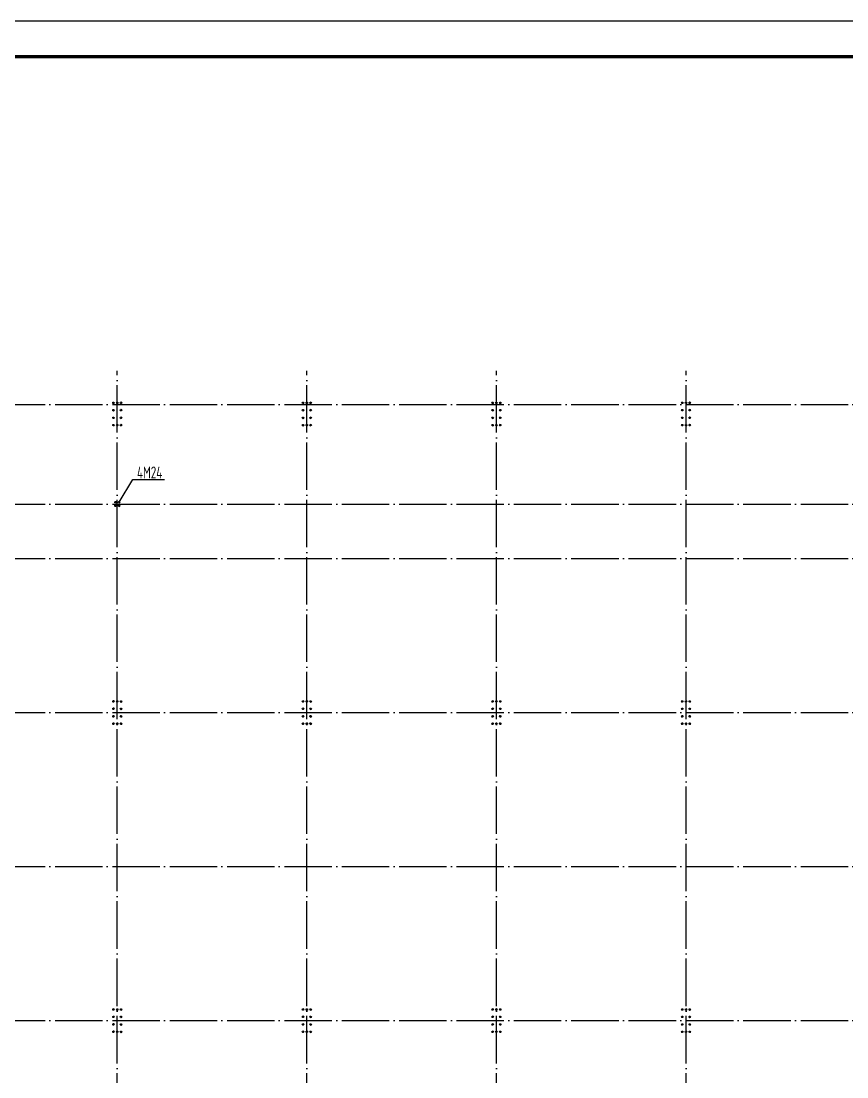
# Model space of a CAD drawing. Extents: x 19118 to 566552, y -1188739 to 92943.
# Drawn here: x 96081 to 130926, y -247860 to -203310 of the extents above; entities that cross this region are included whole.
import ezdxf

# ---------------------------------------------------------------- set-up
doc = ezdxf.new("R2010")
doc.units = 0
doc.header["$LTSCALE"] = 1000
doc.header["$MEASUREMENT"] = 0
doc.linetypes.add('DASH', pattern=[0.35, 0.25, -0.1])
doc.linetypes.add('DOTE', pattern=[2.42, 2, -0.2, 0.02, -0.2])
for name, color, linetype in [('DOTE', 9, 'DOTE'), ('PUB_HATCH', 8, 'CONTINUOUS'), ('PUB_TITLE', 4, 'CONTINUOUS'), ('REIN', 1, 'CONTINUOUS'), ('WALL', 6, 'CONTINUOUS'), ('锚栓', 60, 'CONTINUOUS')]:
    doc.layers.add(name, color=color, linetype=linetype)
doc.styles.add('TSSD_Rein', font='atssdeng.shx', dxfattribs={"width": 0.7, "bigfont": 'atssdchn.shx'})

msp = doc.modelspace()

# ---------------------------------------------------------------- hatches: boundary and pattern name
at = {"layer": 'PUB_HATCH'}
h = msp.add_hatch(dxfattribs=at)
h.set_pattern_fill('ANSI31', color=256, angle=-90, style=0)
h.set_pattern_definition([(45, (-308.6808, -319798.7784), (1.122532015, -1.122532015), [])])
h.paths.add_polyline_path([(99946.86, -219416.94, -1), (100008.86, -219416.94, -1)])
h = msp.add_hatch(dxfattribs=at)
h.set_pattern_fill('ANSI31', color=256, angle=-90, style=0)
h.set_pattern_definition([(45, (-148.6808, -319798.7784), (1.122532015, -1.122532015), [])])
h.paths.add_polyline_path([(100106.86, -219416.94, -1), (100168.86, -219416.94, -1)])
h = msp.add_hatch(dxfattribs=at)
h.set_pattern_fill('ANSI31', color=256, angle=-90, style=0)
h.set_pattern_definition([(135, (200584.405, -319798.7784), (-1.122532015, -1.122532015), [])])
h.paths.add_polyline_path([(100328.86, -219416.94, 1), (100266.86, -219416.94, 1)])
h = msp.add_hatch(dxfattribs=at)
h.set_pattern_fill('ANSI31', color=256, angle=-90, style=0)
h.set_pattern_definition([(45, (7691.3192, -319798.7784), (1.122532015, -1.122532015), [])])
h.paths.add_polyline_path([(107946.86, -219416.94, -1), (108008.86, -219416.94, -1)])
h = msp.add_hatch(dxfattribs=at)
h.set_pattern_fill('ANSI31', color=256, angle=-90, style=0)
h.set_pattern_definition([(45, (7851.3192, -319798.7784), (1.122532015, -1.122532015), [])])
h.paths.add_polyline_path([(108106.86, -219416.94, -1), (108168.86, -219416.94, -1)])
h = msp.add_hatch(dxfattribs=at)
h.set_pattern_fill('ANSI31', color=256, angle=-90, style=0)
h.set_pattern_definition([(135, (208584.405, -319798.7784), (-1.122532015, -1.122532015), [])])
h.paths.add_polyline_path([(108328.86, -219416.94, 1), (108266.86, -219416.94, 1)])
h = msp.add_hatch(dxfattribs=at)
h.set_pattern_fill('ANSI31', color=256, angle=-90, style=0)
h.set_pattern_definition([(45, (15691.3192, -319798.7784), (1.122532015, -1.122532015), [])])
h.paths.add_polyline_path([(115946.86, -219416.94, -1), (116008.86, -219416.94, -1)])
h = msp.add_hatch(dxfattribs=at)
h.set_pattern_fill('ANSI31', color=256, angle=-90, style=0)
h.set_pattern_definition([(45, (15851.3192, -319798.7784), (1.122532015, -1.122532015), [])])
h.paths.add_polyline_path([(116106.86, -219416.94, -1), (116168.86, -219416.94, -1)])
h = msp.add_hatch(dxfattribs=at)
h.set_pattern_fill('ANSI31', color=256, angle=-90, style=0)
h.set_pattern_definition([(135, (216584.405, -319798.7784), (-1.122532015, -1.122532015), [])])
h.paths.add_polyline_path([(116328.86, -219416.94, 1), (116266.86, -219416.94, 1)])
h = msp.add_hatch(dxfattribs=at)
h.set_pattern_fill('ANSI31', color=256, angle=-90, style=0)
h.set_pattern_definition([(45, (23691.3192, -319798.7784), (1.122532015, -1.122532015), [])])
h.paths.add_polyline_path([(123946.86, -219416.94, -1), (124008.86, -219416.94, -1)])
h = msp.add_hatch(dxfattribs=at)
h.set_pattern_fill('ANSI31', color=256, angle=-90, style=0)
h.set_pattern_definition([(45, (23851.3192, -319798.7784), (1.122532015, -1.122532015), [])])
h.paths.add_polyline_path([(124106.86, -219416.94, -1), (124168.86, -219416.94, -1)])
h = msp.add_hatch(dxfattribs=at)
h.set_pattern_fill('ANSI31', color=256, angle=-90, style=0)
h.set_pattern_definition([(135, (224584.405, -319798.7784), (-1.122532015, -1.122532015), [])])
h.paths.add_polyline_path([(124328.86, -219416.94, 1), (124266.86, -219416.94, 1)])
h = msp.add_hatch(dxfattribs=at)
h.set_pattern_fill('ANSI31', color=256, angle=-90, style=0)
h.set_pattern_definition([(45, (-308.6808, -320108.7784), (1.122532015, -1.122532015), [])])
h.paths.add_polyline_path([(99946.86, -219726.94, -1), (100008.86, -219726.94, -1)])
h = msp.add_hatch(dxfattribs=at)
h.set_pattern_fill('ANSI31', color=256, angle=-90, style=0)
h.set_pattern_definition([(45, (-308.6808, -320428.7784), (1.122532015, -1.122532015), [])])
h.paths.add_polyline_path([(99946.86, -220046.94, -1), (100008.86, -220046.94, -1)])
h = msp.add_hatch(dxfattribs=at)
h.set_pattern_fill('ANSI31', color=256, angle=-90, style=0)
h.set_pattern_definition([(135, (200584.405, -320108.7784), (-1.122532015, -1.122532015), [])])
h.paths.add_polyline_path([(100328.86, -219726.94, 1), (100266.86, -219726.94, 1)])
h = msp.add_hatch(dxfattribs=at)
h.set_pattern_fill('ANSI31', color=256, angle=-90, style=0)
h.set_pattern_definition([(135, (200584.405, -320428.7784), (-1.122532015, -1.122532015), [])])
h.paths.add_polyline_path([(100328.86, -220046.94, 1), (100266.86, -220046.94, 1)])
h = msp.add_hatch(dxfattribs=at)
h.set_pattern_fill('ANSI31', color=256, angle=-90, style=0)
h.set_pattern_definition([(45, (7691.3192, -320108.7784), (1.122532015, -1.122532015), [])])
h.paths.add_polyline_path([(107946.86, -219726.94, -1), (108008.86, -219726.94, -1)])
h = msp.add_hatch(dxfattribs=at)
h.set_pattern_fill('ANSI31', color=256, angle=-90, style=0)
h.set_pattern_definition([(45, (7691.3192, -320428.7784), (1.122532015, -1.122532015), [])])
h.paths.add_polyline_path([(107946.86, -220046.94, -1), (108008.86, -220046.94, -1)])
h = msp.add_hatch(dxfattribs=at)
h.set_pattern_fill('ANSI31', color=256, angle=-90, style=0)
h.set_pattern_definition([(135, (208584.405, -320108.7784), (-1.122532015, -1.122532015), [])])
h.paths.add_polyline_path([(108328.86, -219726.94, 1), (108266.86, -219726.94, 1)])
h = msp.add_hatch(dxfattribs=at)
h.set_pattern_fill('ANSI31', color=256, angle=-90, style=0)
h.set_pattern_definition([(135, (208584.405, -320428.7784), (-1.122532015, -1.122532015), [])])
h.paths.add_polyline_path([(108328.86, -220046.94, 1), (108266.86, -220046.94, 1)])
h = msp.add_hatch(dxfattribs=at)
h.set_pattern_fill('ANSI31', color=256, angle=-90, style=0)
h.set_pattern_definition([(45, (15691.3192, -320108.7784), (1.122532015, -1.122532015), [])])
h.paths.add_polyline_path([(115946.86, -219726.94, -1), (116008.86, -219726.94, -1)])
h = msp.add_hatch(dxfattribs=at)
h.set_pattern_fill('ANSI31', color=256, angle=-90, style=0)
h.set_pattern_definition([(45, (15691.3192, -320428.7784), (1.122532015, -1.122532015), [])])
h.paths.add_polyline_path([(115946.86, -220046.94, -1), (116008.86, -220046.94, -1)])
h = msp.add_hatch(dxfattribs=at)
h.set_pattern_fill('ANSI31', color=256, angle=-90, style=0)
h.set_pattern_definition([(135, (216584.405, -320108.7784), (-1.122532015, -1.122532015), [])])
h.paths.add_polyline_path([(116328.86, -219726.94, 1), (116266.86, -219726.94, 1)])
h = msp.add_hatch(dxfattribs=at)
h.set_pattern_fill('ANSI31', color=256, angle=-90, style=0)
h.set_pattern_definition([(135, (216584.405, -320428.7784), (-1.122532015, -1.122532015), [])])
h.paths.add_polyline_path([(116328.86, -220046.94, 1), (116266.86, -220046.94, 1)])
h = msp.add_hatch(dxfattribs=at)
h.set_pattern_fill('ANSI31', color=256, angle=-90, style=0)
h.set_pattern_definition([(45, (23691.3192, -320108.7784), (1.122532015, -1.122532015), [])])
h.paths.add_polyline_path([(123946.86, -219726.94, -1), (124008.86, -219726.94, -1)])
h = msp.add_hatch(dxfattribs=at)
h.set_pattern_fill('ANSI31', color=256, angle=-90, style=0)
h.set_pattern_definition([(45, (23691.3192, -320428.7784), (1.122532015, -1.122532015), [])])
h.paths.add_polyline_path([(123946.86, -220046.94, -1), (124008.86, -220046.94, -1)])
h = msp.add_hatch(dxfattribs=at)
h.set_pattern_fill('ANSI31', color=256, angle=-90, style=0)
h.set_pattern_definition([(135, (224584.405, -320108.7784), (-1.122532015, -1.122532015), [])])
h.paths.add_polyline_path([(124328.86, -219726.94, 1), (124266.86, -219726.94, 1)])
h = msp.add_hatch(dxfattribs=at)
h.set_pattern_fill('ANSI31', color=256, angle=-90, style=0)
h.set_pattern_definition([(135, (224584.405, -320428.7784), (-1.122532015, -1.122532015), [])])
h.paths.add_polyline_path([(124328.86, -220046.94, 1), (124266.86, -220046.94, 1)])
h = msp.add_hatch(dxfattribs=at)
h.set_pattern_fill('ANSI31', color=256, angle=-90, style=0)
h.set_pattern_definition([(45, (-308.6808, -320738.7784), (1.122532015, -1.122532015), [])])
h.paths.add_polyline_path([(99946.86, -220356.94, -1), (100008.86, -220356.94, -1)])
h = msp.add_hatch(dxfattribs=at)
h.set_pattern_fill('ANSI31', color=256, angle=-90, style=0)
h.set_pattern_definition([(45, (-148.6808, -320738.7784), (1.122532015, -1.122532015), [])])
h.paths.add_polyline_path([(100106.86, -220356.94, -1), (100168.86, -220356.94, -1)])
h = msp.add_hatch(dxfattribs=at)
h.set_pattern_fill('ANSI31', color=256, angle=-90, style=0)
h.set_pattern_definition([(135, (200584.405, -320738.7784), (-1.122532015, -1.122532015), [])])
h.paths.add_polyline_path([(100328.86, -220356.94, 1), (100266.86, -220356.94, 1)])
h = msp.add_hatch(dxfattribs=at)
h.set_pattern_fill('ANSI31', color=256, angle=-90, style=0)
h.set_pattern_definition([(45, (7691.3192, -320738.7784), (1.122532015, -1.122532015), [])])
h.paths.add_polyline_path([(107946.86, -220356.94, -1), (108008.86, -220356.94, -1)])
h = msp.add_hatch(dxfattribs=at)
h.set_pattern_fill('ANSI31', color=256, angle=-90, style=0)
h.set_pattern_definition([(45, (7851.3192, -320738.7784), (1.122532015, -1.122532015), [])])
h.paths.add_polyline_path([(108106.86, -220356.94, -1), (108168.86, -220356.94, -1)])
h = msp.add_hatch(dxfattribs=at)
h.set_pattern_fill('ANSI31', color=256, angle=-90, style=0)
h.set_pattern_definition([(135, (208584.405, -320738.7784), (-1.122532015, -1.122532015), [])])
h.paths.add_polyline_path([(108328.86, -220356.94, 1), (108266.86, -220356.94, 1)])
h = msp.add_hatch(dxfattribs=at)
h.set_pattern_fill('ANSI31', color=256, angle=-90, style=0)
h.set_pattern_definition([(45, (15691.3192, -320738.7784), (1.122532015, -1.122532015), [])])
h.paths.add_polyline_path([(115946.86, -220356.94, -1), (116008.86, -220356.94, -1)])
h = msp.add_hatch(dxfattribs=at)
h.set_pattern_fill('ANSI31', color=256, angle=-90, style=0)
h.set_pattern_definition([(45, (15851.3192, -320738.7784), (1.122532015, -1.122532015), [])])
h.paths.add_polyline_path([(116106.86, -220356.94, -1), (116168.86, -220356.94, -1)])
h = msp.add_hatch(dxfattribs=at)
h.set_pattern_fill('ANSI31', color=256, angle=-90, style=0)
h.set_pattern_definition([(135, (216584.405, -320738.7784), (-1.122532015, -1.122532015), [])])
h.paths.add_polyline_path([(116328.86, -220356.94, 1), (116266.86, -220356.94, 1)])
h = msp.add_hatch(dxfattribs=at)
h.set_pattern_fill('ANSI31', color=256, angle=-90, style=0)
h.set_pattern_definition([(45, (23691.3192, -320738.7784), (1.122532015, -1.122532015), [])])
h.paths.add_polyline_path([(123946.86, -220356.94, -1), (124008.86, -220356.94, -1)])
h = msp.add_hatch(dxfattribs=at)
h.set_pattern_fill('ANSI31', color=256, angle=-90, style=0)
h.set_pattern_definition([(45, (23851.3192, -320738.7784), (1.122532015, -1.122532015), [])])
h.paths.add_polyline_path([(124106.86, -220356.94, -1), (124168.86, -220356.94, -1)])
h = msp.add_hatch(dxfattribs=at)
h.set_pattern_fill('ANSI31', color=256, angle=-90, style=0)
h.set_pattern_definition([(135, (224584.405, -320738.7784), (-1.122532015, -1.122532015), [])])
h.paths.add_polyline_path([(124328.86, -220356.94, 1), (124266.86, -220356.94, 1)])
h = msp.add_hatch(dxfattribs=at)
h.set_pattern_fill('ANSI31', color=256, angle=-90, style=0)
h.set_pattern_definition([(315, (-223.6808, -123230.0968), (1.122532015, 1.122532015), [])])
h.paths.add_polyline_path([(100031.86, -223611.94, 1), (100093.86, -223611.94, 1)])
h = msp.add_hatch(dxfattribs=at)
h.set_pattern_fill('ANSI31', color=256, angle=-90, style=0)
h.set_pattern_definition([(225, (200499.405, -123230.0968), (-1.122532015, 1.122532015), [])])
h.paths.add_polyline_path([(100243.86, -223611.94, -1), (100181.86, -223611.94, -1)])
h = msp.add_hatch(dxfattribs=at)
h.set_pattern_fill('ANSI31', color=256, angle=-90, style=0)
h.set_pattern_definition([(315, (-223.6808, -123380.0968), (1.122532015, 1.122532015), [])])
h.paths.add_polyline_path([(100031.86, -223761.94, 1), (100093.86, -223761.94, 1)])
h = msp.add_hatch(dxfattribs=at)
h.set_pattern_fill('ANSI31', color=256, angle=-90, style=0)
h.set_pattern_definition([(225, (200499.405, -123380.0968), (-1.122532015, 1.122532015), [])])
h.paths.add_polyline_path([(100243.86, -223761.94, -1), (100181.86, -223761.94, -1)])
h = msp.add_hatch(dxfattribs=at)
h.set_pattern_fill('ANSI31', color=256, angle=-90, style=0)
h.set_pattern_definition([(315, (-308.6808, -131635.0968), (1.122532015, 1.122532015), [])])
h.paths.add_polyline_path([(99946.86, -232016.94, 1), (100008.86, -232016.94, 1)])
h = msp.add_hatch(dxfattribs=at)
h.set_pattern_fill('ANSI31', color=256, angle=-90, style=0)
h.set_pattern_definition([(315, (-148.6808, -131635.0968), (1.122532015, 1.122532015), [])])
h.paths.add_polyline_path([(100106.86, -232016.94, 1), (100168.86, -232016.94, 1)])
h = msp.add_hatch(dxfattribs=at)
h.set_pattern_fill('ANSI31', color=256, angle=-90, style=0)
h.set_pattern_definition([(225, (200584.405, -131635.0968), (-1.122532015, 1.122532015), [])])
h.paths.add_polyline_path([(100328.86, -232016.94, -1), (100266.86, -232016.94, -1)])
h = msp.add_hatch(dxfattribs=at)
h.set_pattern_fill('ANSI31', color=256, angle=-90, style=0)
h.set_pattern_definition([(315, (7691.3192, -131635.0968), (1.122532015, 1.122532015), [])])
h.paths.add_polyline_path([(107946.86, -232016.94, 1), (108008.86, -232016.94, 1)])
h = msp.add_hatch(dxfattribs=at)
h.set_pattern_fill('ANSI31', color=256, angle=-90, style=0)
h.set_pattern_definition([(315, (7851.3192, -131635.0968), (1.122532015, 1.122532015), [])])
h.paths.add_polyline_path([(108106.86, -232016.94, 1), (108168.86, -232016.94, 1)])
h = msp.add_hatch(dxfattribs=at)
h.set_pattern_fill('ANSI31', color=256, angle=-90, style=0)
h.set_pattern_definition([(225, (208584.405, -131635.0968), (-1.122532015, 1.122532015), [])])
h.paths.add_polyline_path([(108328.86, -232016.94, -1), (108266.86, -232016.94, -1)])
h = msp.add_hatch(dxfattribs=at)
h.set_pattern_fill('ANSI31', color=256, angle=-90, style=0)
h.set_pattern_definition([(315, (15691.3192, -131635.0968), (1.122532015, 1.122532015), [])])
h.paths.add_polyline_path([(115946.86, -232016.94, 1), (116008.86, -232016.94, 1)])
h = msp.add_hatch(dxfattribs=at)
h.set_pattern_fill('ANSI31', color=256, angle=-90, style=0)
h.set_pattern_definition([(315, (15851.3192, -131635.0968), (1.122532015, 1.122532015), [])])
h.paths.add_polyline_path([(116106.86, -232016.94, 1), (116168.86, -232016.94, 1)])
h = msp.add_hatch(dxfattribs=at)
h.set_pattern_fill('ANSI31', color=256, angle=-90, style=0)
h.set_pattern_definition([(225, (216584.405, -131635.0968), (-1.122532015, 1.122532015), [])])
h.paths.add_polyline_path([(116328.86, -232016.94, -1), (116266.86, -232016.94, -1)])
h = msp.add_hatch(dxfattribs=at)
h.set_pattern_fill('ANSI31', color=256, angle=-90, style=0)
h.set_pattern_definition([(315, (23691.3192, -131635.0968), (1.122532015, 1.122532015), [])])
h.paths.add_polyline_path([(123946.86, -232016.94, 1), (124008.86, -232016.94, 1)])
h = msp.add_hatch(dxfattribs=at)
h.set_pattern_fill('ANSI31', color=256, angle=-90, style=0)
h.set_pattern_definition([(315, (23851.3192, -131635.0968), (1.122532015, 1.122532015), [])])
h.paths.add_polyline_path([(124106.86, -232016.94, 1), (124168.86, -232016.94, 1)])
h = msp.add_hatch(dxfattribs=at)
h.set_pattern_fill('ANSI31', color=256, angle=-90, style=0)
h.set_pattern_definition([(225, (224584.405, -131635.0968), (-1.122532015, 1.122532015), [])])
h.paths.add_polyline_path([(124328.86, -232016.94, -1), (124266.86, -232016.94, -1)])
h = msp.add_hatch(dxfattribs=at)
h.set_pattern_fill('ANSI31', color=256, angle=-90, style=0)
h.set_pattern_definition([(315, (-308.6808, -131945.0968), (1.122532015, 1.122532015), [])])
h.paths.add_polyline_path([(99946.86, -232326.94, 1), (100008.86, -232326.94, 1)])
h = msp.add_hatch(dxfattribs=at)
h.set_pattern_fill('ANSI31', color=256, angle=-90, style=0)
h.set_pattern_definition([(225, (200584.405, -131945.0968), (-1.122532015, 1.122532015), [])])
h.paths.add_polyline_path([(100328.86, -232326.94, -1), (100266.86, -232326.94, -1)])
h = msp.add_hatch(dxfattribs=at)
h.set_pattern_fill('ANSI31', color=256, angle=-90, style=0)
h.set_pattern_definition([(315, (7691.3192, -131945.0968), (1.122532015, 1.122532015), [])])
h.paths.add_polyline_path([(107946.86, -232326.94, 1), (108008.86, -232326.94, 1)])
h = msp.add_hatch(dxfattribs=at)
h.set_pattern_fill('ANSI31', color=256, angle=-90, style=0)
h.set_pattern_definition([(225, (208584.405, -131945.0968), (-1.122532015, 1.122532015), [])])
h.paths.add_polyline_path([(108328.86, -232326.94, -1), (108266.86, -232326.94, -1)])
h = msp.add_hatch(dxfattribs=at)
h.set_pattern_fill('ANSI31', color=256, angle=-90, style=0)
h.set_pattern_definition([(315, (15691.3192, -131945.0968), (1.122532015, 1.122532015), [])])
h.paths.add_polyline_path([(115946.86, -232326.94, 1), (116008.86, -232326.94, 1)])
h = msp.add_hatch(dxfattribs=at)
h.set_pattern_fill('ANSI31', color=256, angle=-90, style=0)
h.set_pattern_definition([(225, (216584.405, -131945.0968), (-1.122532015, 1.122532015), [])])
h.paths.add_polyline_path([(116328.86, -232326.94, -1), (116266.86, -232326.94, -1)])
h = msp.add_hatch(dxfattribs=at)
h.set_pattern_fill('ANSI31', color=256, angle=-90, style=0)
h.set_pattern_definition([(315, (23691.3192, -131945.0968), (1.122532015, 1.122532015), [])])
h.paths.add_polyline_path([(123946.86, -232326.94, 1), (124008.86, -232326.94, 1)])
h = msp.add_hatch(dxfattribs=at)
h.set_pattern_fill('ANSI31', color=256, angle=-90, style=0)
h.set_pattern_definition([(225, (224584.405, -131945.0968), (-1.122532015, 1.122532015), [])])
h.paths.add_polyline_path([(124328.86, -232326.94, -1), (124266.86, -232326.94, -1)])
h = msp.add_hatch(dxfattribs=at)
h.set_pattern_fill('ANSI31', color=256, angle=-90, style=0)
h.set_pattern_definition([(315, (-308.6808, -132265.0968), (1.122532015, 1.122532015), [])])
h.paths.add_polyline_path([(99946.86, -232646.94, 1), (100008.86, -232646.94, 1)])
h = msp.add_hatch(dxfattribs=at)
h.set_pattern_fill('ANSI31', color=256, angle=-90, style=0)
h.set_pattern_definition([(315, (-308.6808, -132575.0968), (1.122532015, 1.122532015), [])])
h.paths.add_polyline_path([(99946.86, -232956.94, 1), (100008.86, -232956.94, 1)])
h = msp.add_hatch(dxfattribs=at)
h.set_pattern_fill('ANSI31', color=256, angle=-90, style=0)
h.set_pattern_definition([(315, (-148.6808, -132575.0968), (1.122532015, 1.122532015), [])])
h.paths.add_polyline_path([(100106.86, -232956.94, 1), (100168.86, -232956.94, 1)])
h = msp.add_hatch(dxfattribs=at)
h.set_pattern_fill('ANSI31', color=256, angle=-90, style=0)
h.set_pattern_definition([(225, (200584.405, -132265.0968), (-1.122532015, 1.122532015), [])])
h.paths.add_polyline_path([(100328.86, -232646.94, -1), (100266.86, -232646.94, -1)])
h = msp.add_hatch(dxfattribs=at)
h.set_pattern_fill('ANSI31', color=256, angle=-90, style=0)
h.set_pattern_definition([(225, (200584.405, -132575.0968), (-1.122532015, 1.122532015), [])])
h.paths.add_polyline_path([(100328.86, -232956.94, -1), (100266.86, -232956.94, -1)])
h = msp.add_hatch(dxfattribs=at)
h.set_pattern_fill('ANSI31', color=256, angle=-90, style=0)
h.set_pattern_definition([(315, (7691.3192, -132265.0968), (1.122532015, 1.122532015), [])])
h.paths.add_polyline_path([(107946.86, -232646.94, 1), (108008.86, -232646.94, 1)])
h = msp.add_hatch(dxfattribs=at)
h.set_pattern_fill('ANSI31', color=256, angle=-90, style=0)
h.set_pattern_definition([(315, (7691.3192, -132575.0968), (1.122532015, 1.122532015), [])])
h.paths.add_polyline_path([(107946.86, -232956.94, 1), (108008.86, -232956.94, 1)])
h = msp.add_hatch(dxfattribs=at)
h.set_pattern_fill('ANSI31', color=256, angle=-90, style=0)
h.set_pattern_definition([(315, (7851.3192, -132575.0968), (1.122532015, 1.122532015), [])])
h.paths.add_polyline_path([(108106.86, -232956.94, 1), (108168.86, -232956.94, 1)])
h = msp.add_hatch(dxfattribs=at)
h.set_pattern_fill('ANSI31', color=256, angle=-90, style=0)
h.set_pattern_definition([(225, (208584.405, -132265.0968), (-1.122532015, 1.122532015), [])])
h.paths.add_polyline_path([(108328.86, -232646.94, -1), (108266.86, -232646.94, -1)])
h = msp.add_hatch(dxfattribs=at)
h.set_pattern_fill('ANSI31', color=256, angle=-90, style=0)
h.set_pattern_definition([(225, (208584.405, -132575.0968), (-1.122532015, 1.122532015), [])])
h.paths.add_polyline_path([(108328.86, -232956.94, -1), (108266.86, -232956.94, -1)])
h = msp.add_hatch(dxfattribs=at)
h.set_pattern_fill('ANSI31', color=256, angle=-90, style=0)
h.set_pattern_definition([(315, (15691.3192, -132265.0968), (1.122532015, 1.122532015), [])])
h.paths.add_polyline_path([(115946.86, -232646.94, 1), (116008.86, -232646.94, 1)])
h = msp.add_hatch(dxfattribs=at)
h.set_pattern_fill('ANSI31', color=256, angle=-90, style=0)
h.set_pattern_definition([(315, (15691.3192, -132575.0968), (1.122532015, 1.122532015), [])])
h.paths.add_polyline_path([(115946.86, -232956.94, 1), (116008.86, -232956.94, 1)])
h = msp.add_hatch(dxfattribs=at)
h.set_pattern_fill('ANSI31', color=256, angle=-90, style=0)
h.set_pattern_definition([(315, (15851.3192, -132575.0968), (1.122532015, 1.122532015), [])])
h.paths.add_polyline_path([(116106.86, -232956.94, 1), (116168.86, -232956.94, 1)])
h = msp.add_hatch(dxfattribs=at)
h.set_pattern_fill('ANSI31', color=256, angle=-90, style=0)
h.set_pattern_definition([(225, (216584.405, -132265.0968), (-1.122532015, 1.122532015), [])])
h.paths.add_polyline_path([(116328.86, -232646.94, -1), (116266.86, -232646.94, -1)])
h = msp.add_hatch(dxfattribs=at)
h.set_pattern_fill('ANSI31', color=256, angle=-90, style=0)
h.set_pattern_definition([(225, (216584.405, -132575.0968), (-1.122532015, 1.122532015), [])])
h.paths.add_polyline_path([(116328.86, -232956.94, -1), (116266.86, -232956.94, -1)])
h = msp.add_hatch(dxfattribs=at)
h.set_pattern_fill('ANSI31', color=256, angle=-90, style=0)
h.set_pattern_definition([(315, (23691.3192, -132265.0968), (1.122532015, 1.122532015), [])])
h.paths.add_polyline_path([(123946.86, -232646.94, 1), (124008.86, -232646.94, 1)])
h = msp.add_hatch(dxfattribs=at)
h.set_pattern_fill('ANSI31', color=256, angle=-90, style=0)
h.set_pattern_definition([(315, (23691.3192, -132575.0968), (1.122532015, 1.122532015), [])])
h.paths.add_polyline_path([(123946.86, -232956.94, 1), (124008.86, -232956.94, 1)])
h = msp.add_hatch(dxfattribs=at)
h.set_pattern_fill('ANSI31', color=256, angle=-90, style=0)
h.set_pattern_definition([(315, (23851.3192, -132575.0968), (1.122532015, 1.122532015), [])])
h.paths.add_polyline_path([(124106.86, -232956.94, 1), (124168.86, -232956.94, 1)])
h = msp.add_hatch(dxfattribs=at)
h.set_pattern_fill('ANSI31', color=256, angle=-90, style=0)
h.set_pattern_definition([(225, (224584.405, -132265.0968), (-1.122532015, 1.122532015), [])])
h.paths.add_polyline_path([(124328.86, -232646.94, -1), (124266.86, -232646.94, -1)])
h = msp.add_hatch(dxfattribs=at)
h.set_pattern_fill('ANSI31', color=256, angle=-90, style=0)
h.set_pattern_definition([(225, (224584.405, -132575.0968), (-1.122532015, 1.122532015), [])])
h.paths.add_polyline_path([(124328.86, -232956.94, -1), (124266.86, -232956.94, -1)])
h = msp.add_hatch(dxfattribs=at)
h.set_pattern_fill('ANSI31', color=256, angle=-90, style=0)
h.set_pattern_definition([(315, (-308.6808, -144635.0968), (1.122532015, 1.122532015), [])])
h.paths.add_polyline_path([(99946.86, -245016.94, 1), (100008.86, -245016.94, 1)])
h = msp.add_hatch(dxfattribs=at)
h.set_pattern_fill('ANSI31', color=256, angle=-90, style=0)
h.set_pattern_definition([(315, (-148.6808, -144635.0968), (1.122532015, 1.122532015), [])])
h.paths.add_polyline_path([(100106.86, -245016.94, 1), (100168.86, -245016.94, 1)])
h = msp.add_hatch(dxfattribs=at)
h.set_pattern_fill('ANSI31', color=256, angle=-90, style=0)
h.set_pattern_definition([(225, (200584.405, -144635.0968), (-1.122532015, 1.122532015), [])])
h.paths.add_polyline_path([(100328.86, -245016.94, -1), (100266.86, -245016.94, -1)])
h = msp.add_hatch(dxfattribs=at)
h.set_pattern_fill('ANSI31', color=256, angle=-90, style=0)
h.set_pattern_definition([(315, (7691.3192, -144635.0968), (1.122532015, 1.122532015), [])])
h.paths.add_polyline_path([(107946.86, -245016.94, 1), (108008.86, -245016.94, 1)])
h = msp.add_hatch(dxfattribs=at)
h.set_pattern_fill('ANSI31', color=256, angle=-90, style=0)
h.set_pattern_definition([(315, (7851.3192, -144635.0968), (1.122532015, 1.122532015), [])])
h.paths.add_polyline_path([(108106.86, -245016.94, 1), (108168.86, -245016.94, 1)])
h = msp.add_hatch(dxfattribs=at)
h.set_pattern_fill('ANSI31', color=256, angle=-90, style=0)
h.set_pattern_definition([(225, (208584.405, -144635.0968), (-1.122532015, 1.122532015), [])])
h.paths.add_polyline_path([(108328.86, -245016.94, -1), (108266.86, -245016.94, -1)])
h = msp.add_hatch(dxfattribs=at)
h.set_pattern_fill('ANSI31', color=256, angle=-90, style=0)
h.set_pattern_definition([(315, (15691.3192, -144635.0968), (1.122532015, 1.122532015), [])])
h.paths.add_polyline_path([(115946.86, -245016.94, 1), (116008.86, -245016.94, 1)])
h = msp.add_hatch(dxfattribs=at)
h.set_pattern_fill('ANSI31', color=256, angle=-90, style=0)
h.set_pattern_definition([(315, (15851.3192, -144635.0968), (1.122532015, 1.122532015), [])])
h.paths.add_polyline_path([(116106.86, -245016.94, 1), (116168.86, -245016.94, 1)])
h = msp.add_hatch(dxfattribs=at)
h.set_pattern_fill('ANSI31', color=256, angle=-90, style=0)
h.set_pattern_definition([(225, (216584.405, -144635.0968), (-1.122532015, 1.122532015), [])])
h.paths.add_polyline_path([(116328.86, -245016.94, -1), (116266.86, -245016.94, -1)])
h = msp.add_hatch(dxfattribs=at)
h.set_pattern_fill('ANSI31', color=256, angle=-90, style=0)
h.set_pattern_definition([(315, (23691.3192, -144635.0968), (1.122532015, 1.122532015), [])])
h.paths.add_polyline_path([(123946.86, -245016.94, 1), (124008.86, -245016.94, 1)])
h = msp.add_hatch(dxfattribs=at)
h.set_pattern_fill('ANSI31', color=256, angle=-90, style=0)
h.set_pattern_definition([(315, (23851.3192, -144635.0968), (1.122532015, 1.122532015), [])])
h.paths.add_polyline_path([(124106.86, -245016.94, 1), (124168.86, -245016.94, 1)])
h = msp.add_hatch(dxfattribs=at)
h.set_pattern_fill('ANSI31', color=256, angle=-90, style=0)
h.set_pattern_definition([(225, (224584.405, -144635.0968), (-1.122532015, 1.122532015), [])])
h.paths.add_polyline_path([(124328.86, -245016.94, -1), (124266.86, -245016.94, -1)])
h = msp.add_hatch(dxfattribs=at)
h.set_pattern_fill('ANSI31', color=256, angle=-90, style=0)
h.set_pattern_definition([(315, (-308.6808, -144945.0968), (1.122532015, 1.122532015), [])])
h.paths.add_polyline_path([(99946.86, -245326.94, 1), (100008.86, -245326.94, 1)])
h = msp.add_hatch(dxfattribs=at)
h.set_pattern_fill('ANSI31', color=256, angle=-90, style=0)
h.set_pattern_definition([(225, (200584.405, -144945.0968), (-1.122532015, 1.122532015), [])])
h.paths.add_polyline_path([(100328.86, -245326.94, -1), (100266.86, -245326.94, -1)])
h = msp.add_hatch(dxfattribs=at)
h.set_pattern_fill('ANSI31', color=256, angle=-90, style=0)
h.set_pattern_definition([(315, (7691.3192, -144945.0968), (1.122532015, 1.122532015), [])])
h.paths.add_polyline_path([(107946.86, -245326.94, 1), (108008.86, -245326.94, 1)])
h = msp.add_hatch(dxfattribs=at)
h.set_pattern_fill('ANSI31', color=256, angle=-90, style=0)
h.set_pattern_definition([(225, (208584.405, -144945.0968), (-1.122532015, 1.122532015), [])])
h.paths.add_polyline_path([(108328.86, -245326.94, -1), (108266.86, -245326.94, -1)])
h = msp.add_hatch(dxfattribs=at)
h.set_pattern_fill('ANSI31', color=256, angle=-90, style=0)
h.set_pattern_definition([(315, (15691.3192, -144945.0968), (1.122532015, 1.122532015), [])])
h.paths.add_polyline_path([(115946.86, -245326.94, 1), (116008.86, -245326.94, 1)])
h = msp.add_hatch(dxfattribs=at)
h.set_pattern_fill('ANSI31', color=256, angle=-90, style=0)
h.set_pattern_definition([(225, (216584.405, -144945.0968), (-1.122532015, 1.122532015), [])])
h.paths.add_polyline_path([(116328.86, -245326.94, -1), (116266.86, -245326.94, -1)])
h = msp.add_hatch(dxfattribs=at)
h.set_pattern_fill('ANSI31', color=256, angle=-90, style=0)
h.set_pattern_definition([(315, (23691.3192, -144945.0968), (1.122532015, 1.122532015), [])])
h.paths.add_polyline_path([(123946.86, -245326.94, 1), (124008.86, -245326.94, 1)])
h = msp.add_hatch(dxfattribs=at)
h.set_pattern_fill('ANSI31', color=256, angle=-90, style=0)
h.set_pattern_definition([(225, (224584.405, -144945.0968), (-1.122532015, 1.122532015), [])])
h.paths.add_polyline_path([(124328.86, -245326.94, -1), (124266.86, -245326.94, -1)])
h = msp.add_hatch(dxfattribs=at)
h.set_pattern_fill('ANSI31', color=256, angle=-90, style=0)
h.set_pattern_definition([(315, (-308.6808, -145265.0968), (1.122532015, 1.122532015), [])])
h.paths.add_polyline_path([(99946.86, -245646.94, 1), (100008.86, -245646.94, 1)])
h = msp.add_hatch(dxfattribs=at)
h.set_pattern_fill('ANSI31', color=256, angle=-90, style=0)
h.set_pattern_definition([(225, (200584.405, -145265.0968), (-1.122532015, 1.122532015), [])])
h.paths.add_polyline_path([(100328.86, -245646.94, -1), (100266.86, -245646.94, -1)])
h = msp.add_hatch(dxfattribs=at)
h.set_pattern_fill('ANSI31', color=256, angle=-90, style=0)
h.set_pattern_definition([(315, (7691.3192, -145265.0968), (1.122532015, 1.122532015), [])])
h.paths.add_polyline_path([(107946.86, -245646.94, 1), (108008.86, -245646.94, 1)])
h = msp.add_hatch(dxfattribs=at)
h.set_pattern_fill('ANSI31', color=256, angle=-90, style=0)
h.set_pattern_definition([(225, (208584.405, -145265.0968), (-1.122532015, 1.122532015), [])])
h.paths.add_polyline_path([(108328.86, -245646.94, -1), (108266.86, -245646.94, -1)])
h = msp.add_hatch(dxfattribs=at)
h.set_pattern_fill('ANSI31', color=256, angle=-90, style=0)
h.set_pattern_definition([(315, (15691.3192, -145265.0968), (1.122532015, 1.122532015), [])])
h.paths.add_polyline_path([(115946.86, -245646.94, 1), (116008.86, -245646.94, 1)])
h = msp.add_hatch(dxfattribs=at)
h.set_pattern_fill('ANSI31', color=256, angle=-90, style=0)
h.set_pattern_definition([(225, (216584.405, -145265.0968), (-1.122532015, 1.122532015), [])])
h.paths.add_polyline_path([(116328.86, -245646.94, -1), (116266.86, -245646.94, -1)])
h = msp.add_hatch(dxfattribs=at)
h.set_pattern_fill('ANSI31', color=256, angle=-90, style=0)
h.set_pattern_definition([(315, (23691.3192, -145265.0968), (1.122532015, 1.122532015), [])])
h.paths.add_polyline_path([(123946.86, -245646.94, 1), (124008.86, -245646.94, 1)])
h = msp.add_hatch(dxfattribs=at)
h.set_pattern_fill('ANSI31', color=256, angle=-90, style=0)
h.set_pattern_definition([(225, (224584.405, -145265.0968), (-1.122532015, 1.122532015), [])])
h.paths.add_polyline_path([(124328.86, -245646.94, -1), (124266.86, -245646.94, -1)])
h = msp.add_hatch(dxfattribs=at)
h.set_pattern_fill('ANSI31', color=256, angle=-90, style=0)
h.set_pattern_definition([(315, (-308.6808, -145575.0968), (1.122532015, 1.122532015), [])])
h.paths.add_polyline_path([(99946.86, -245956.94, 1), (100008.86, -245956.94, 1)])
h = msp.add_hatch(dxfattribs=at)
h.set_pattern_fill('ANSI31', color=256, angle=-90, style=0)
h.set_pattern_definition([(315, (-148.6808, -145575.0968), (1.122532015, 1.122532015), [])])
h.paths.add_polyline_path([(100106.86, -245956.94, 1), (100168.86, -245956.94, 1)])
h = msp.add_hatch(dxfattribs=at)
h.set_pattern_fill('ANSI31', color=256, angle=-90, style=0)
h.set_pattern_definition([(225, (200584.405, -145575.0968), (-1.122532015, 1.122532015), [])])
h.paths.add_polyline_path([(100328.86, -245956.94, -1), (100266.86, -245956.94, -1)])
h = msp.add_hatch(dxfattribs=at)
h.set_pattern_fill('ANSI31', color=256, angle=-90, style=0)
h.set_pattern_definition([(315, (7691.3192, -145575.0968), (1.122532015, 1.122532015), [])])
h.paths.add_polyline_path([(107946.86, -245956.94, 1), (108008.86, -245956.94, 1)])
h = msp.add_hatch(dxfattribs=at)
h.set_pattern_fill('ANSI31', color=256, angle=-90, style=0)
h.set_pattern_definition([(315, (7851.3192, -145575.0968), (1.122532015, 1.122532015), [])])
h.paths.add_polyline_path([(108106.86, -245956.94, 1), (108168.86, -245956.94, 1)])
h = msp.add_hatch(dxfattribs=at)
h.set_pattern_fill('ANSI31', color=256, angle=-90, style=0)
h.set_pattern_definition([(225, (208584.405, -145575.0968), (-1.122532015, 1.122532015), [])])
h.paths.add_polyline_path([(108328.86, -245956.94, -1), (108266.86, -245956.94, -1)])
h = msp.add_hatch(dxfattribs=at)
h.set_pattern_fill('ANSI31', color=256, angle=-90, style=0)
h.set_pattern_definition([(315, (15691.3192, -145575.0968), (1.122532015, 1.122532015), [])])
h.paths.add_polyline_path([(115946.86, -245956.94, 1), (116008.86, -245956.94, 1)])
h = msp.add_hatch(dxfattribs=at)
h.set_pattern_fill('ANSI31', color=256, angle=-90, style=0)
h.set_pattern_definition([(315, (15851.3192, -145575.0968), (1.122532015, 1.122532015), [])])
h.paths.add_polyline_path([(116106.86, -245956.94, 1), (116168.86, -245956.94, 1)])
h = msp.add_hatch(dxfattribs=at)
h.set_pattern_fill('ANSI31', color=256, angle=-90, style=0)
h.set_pattern_definition([(225, (216584.405, -145575.0968), (-1.122532015, 1.122532015), [])])
h.paths.add_polyline_path([(116328.86, -245956.94, -1), (116266.86, -245956.94, -1)])
h = msp.add_hatch(dxfattribs=at)
h.set_pattern_fill('ANSI31', color=256, angle=-90, style=0)
h.set_pattern_definition([(315, (23691.3192, -145575.0968), (1.122532015, 1.122532015), [])])
h.paths.add_polyline_path([(123946.86, -245956.94, 1), (124008.86, -245956.94, 1)])
h = msp.add_hatch(dxfattribs=at)
h.set_pattern_fill('ANSI31', color=256, angle=-90, style=0)
h.set_pattern_definition([(315, (23851.3192, -145575.0968), (1.122532015, 1.122532015), [])])
h.paths.add_polyline_path([(124106.86, -245956.94, 1), (124168.86, -245956.94, 1)])
h = msp.add_hatch(dxfattribs=at)
h.set_pattern_fill('ANSI31', color=256, angle=-90, style=0)
h.set_pattern_definition([(225, (224584.405, -145575.0968), (-1.122532015, 1.122532015), [])])
h.paths.add_polyline_path([(124328.86, -245956.94, -1), (124266.86, -245956.94, -1)])

# ---------------------------------------------------------------- linework, layer by layer
at = {"layer": 'DOTE', "color": 8}
for p, q in [((100137.86, -273909.46), (100137.86, -218059.9)), ((108137.86, -273909.46), (108137.86, -218059.9)), ((116137.86, -273909.46), (116137.86, -218059.9)), ((124137.86, -273909.46), (124137.86, -218059.9)), ((90256.35, -219486.94), (198793.6, -219486.94)), ((90256.35, -223686.94), (198793.6, -223686.94)), ((90256.35, -225986.94), (198793.6, -225986.94)), ((90256.35, -232486.94), (198793.6, -232486.94)), ((90256.35, -238986.94), (198793.6, -238986.94)), ((90256.35, -245486.94), (198793.6, -245486.94))]:
    msp.add_line(p, q, dxfattribs=at)
at = {"layer": 'PUB_TITLE'}
msp.add_lwpolyline([(77811.65, -292409.78), (235461.65, -292409.78), (235461.65, -203309.78), (77811.65, -203309.78)], close=True, dxfattribs=at)
at = {"layer": 'PUB_TITLE', "const_width": 150}
msp.add_lwpolyline([(81561.65, -290909.78), (233961.65, -290909.78), (233961.65, -204809.78), (81561.65, -204809.78)], close=True, dxfattribs=at)
at = {"layer": 'REIN', "linetype": 'DASH'}
for p, q in [((99949.65, -219416.94), (100006.07, -219416.94)), ((99977.86, -219388.73), (99977.86, -219445.15)), ((100109.65, -219416.94), (100166.07, -219416.94)), ((100137.86, -219388.73), (100137.86, -219445.15)), ((100326.07, -219416.94), (100269.65, -219416.94)), ((100297.86, -219388.73), (100297.86, -219445.15)), ((107949.65, -219416.94), (108006.07, -219416.94)), ((107977.86, -219388.73), (107977.86, -219445.15)), ((108109.65, -219416.94), (108166.07, -219416.94)), ((108137.86, -219388.73), (108137.86, -219445.15)), ((108326.07, -219416.94), (108269.65, -219416.94)), ((108297.86, -219388.73), (108297.86, -219445.15)), ((115949.65, -219416.94), (116006.07, -219416.94)), ((115977.86, -219388.73), (115977.86, -219445.15)), ((116109.65, -219416.94), (116166.07, -219416.94)), ((116137.86, -219388.73), (116137.86, -219445.15)), ((116326.07, -219416.94), (116269.65, -219416.94)), ((116297.86, -219388.73), (116297.86, -219445.15)), ((123949.65, -219416.94), (124006.07, -219416.94)), ((123977.86, -219388.73), (123977.86, -219445.15)), ((124109.65, -219416.94), (124166.07, -219416.94)), ((124137.86, -219388.73), (124137.86, -219445.15)), ((124326.07, -219416.94), (124269.65, -219416.94)), ((124297.86, -219388.73), (124297.86, -219445.15)), ((99949.65, -219726.94), (100006.07, -219726.94)), ((99949.65, -220046.94), (100006.07, -220046.94)), ((99977.86, -219698.73), (99977.86, -219755.15)), ((99977.86, -220018.73), (99977.86, -220075.15)), ((100326.07, -219726.94), (100269.65, -219726.94)), ((100326.07, -220046.94), (100269.65, -220046.94)), ((100297.86, -219698.73), (100297.86, -219755.15)), ((100297.86, -220018.73), (100297.86, -220075.15)), ((107949.65, -219726.94), (108006.07, -219726.94)), ((107949.65, -220046.94), (108006.07, -220046.94)), ((107977.86, -219698.73), (107977.86, -219755.15)), ((107977.86, -220018.73), (107977.86, -220075.15)), ((108326.07, -219726.94), (108269.65, -219726.94)), ((108326.07, -220046.94), (108269.65, -220046.94)), ((108297.86, -219698.73), (108297.86, -219755.15)), ((108297.86, -220018.73), (108297.86, -220075.15)), ((115949.65, -219726.94), (116006.07, -219726.94)), ((115949.65, -220046.94), (116006.07, -220046.94)), ((115977.86, -219698.73), (115977.86, -219755.15)), ((115977.86, -220018.73), (115977.86, -220075.15)), ((116326.07, -219726.94), (116269.65, -219726.94)), ((116326.07, -220046.94), (116269.65, -220046.94)), ((116297.86, -219698.73), (116297.86, -219755.15)), ((116297.86, -220018.73), (116297.86, -220075.15)), ((123949.65, -219726.94), (124006.07, -219726.94)), ((123949.65, -220046.94), (124006.07, -220046.94)), ((123977.86, -219698.73), (123977.86, -219755.15)), ((123977.86, -220018.73), (123977.86, -220075.15)), ((124326.07, -219726.94), (124269.65, -219726.94)), ((124326.07, -220046.94), (124269.65, -220046.94)), ((124297.86, -219698.73), (124297.86, -219755.15)), ((124297.86, -220018.73), (124297.86, -220075.15)), ((99949.65, -220356.94), (100006.07, -220356.94)), ((99977.86, -220328.73), (99977.86, -220385.15)), ((100109.65, -220356.94), (100166.07, -220356.94)), ((100137.86, -220328.73), (100137.86, -220385.15)), ((100326.07, -220356.94), (100269.65, -220356.94)), ((100297.86, -220328.73), (100297.86, -220385.15)), ((107949.65, -220356.94), (108006.07, -220356.94)), ((107977.86, -220328.73), (107977.86, -220385.15)), ((108109.65, -220356.94), (108166.07, -220356.94)), ((108137.86, -220328.73), (108137.86, -220385.15)), ((108326.07, -220356.94), (108269.65, -220356.94)), ((108297.86, -220328.73), (108297.86, -220385.15)), ((115949.65, -220356.94), (116006.07, -220356.94)), ((115977.86, -220328.73), (115977.86, -220385.15)), ((116109.65, -220356.94), (116166.07, -220356.94)), ((116137.86, -220328.73), (116137.86, -220385.15)), ((116326.07, -220356.94), (116269.65, -220356.94)), ((116297.86, -220328.73), (116297.86, -220385.15)), ((123949.65, -220356.94), (124006.07, -220356.94)), ((123977.86, -220328.73), (123977.86, -220385.15)), ((124109.65, -220356.94), (124166.07, -220356.94)), ((124137.86, -220328.73), (124137.86, -220385.15)), ((124326.07, -220356.94), (124269.65, -220356.94)), ((124297.86, -220328.73), (124297.86, -220385.15)), ((100034.65, -223611.94), (100091.07, -223611.94)), ((100062.86, -223640.15), (100062.86, -223583.73)), ((100241.07, -223611.94), (100184.65, -223611.94)), ((100212.86, -223640.15), (100212.86, -223583.73)), ((100034.65, -223761.94), (100091.07, -223761.94)), ((100062.86, -223790.15), (100062.86, -223733.73)), ((100241.07, -223761.94), (100184.65, -223761.94)), ((100212.86, -223790.15), (100212.86, -223733.73)), ((99949.65, -232016.94), (100006.07, -232016.94)), ((99977.86, -232045.15), (99977.86, -231988.73)), ((100109.65, -232016.94), (100166.07, -232016.94)), ((100137.86, -232045.15), (100137.86, -231988.73)), ((100326.07, -232016.94), (100269.65, -232016.94)), ((100297.86, -232045.15), (100297.86, -231988.73)), ((107949.65, -232016.94), (108006.07, -232016.94)), ((107977.86, -232045.15), (107977.86, -231988.73)), ((108109.65, -232016.94), (108166.07, -232016.94)), ((108137.86, -232045.15), (108137.86, -231988.73)), ((108326.07, -232016.94), (108269.65, -232016.94)), ((108297.86, -232045.15), (108297.86, -231988.73)), ((115949.65, -232016.94), (116006.07, -232016.94)), ((115977.86, -232045.15), (115977.86, -231988.73)), ((116109.65, -232016.94), (116166.07, -232016.94)), ((116137.86, -232045.15), (116137.86, -231988.73)), ((116326.07, -232016.94), (116269.65, -232016.94)), ((116297.86, -232045.15), (116297.86, -231988.73)), ((123949.65, -232016.94), (124006.07, -232016.94)), ((123977.86, -232045.15), (123977.86, -231988.73)), ((124109.65, -232016.94), (124166.07, -232016.94)), ((124137.86, -232045.15), (124137.86, -231988.73)), ((124326.07, -232016.94), (124269.65, -232016.94)), ((124297.86, -232045.15), (124297.86, -231988.73)), ((99949.65, -232326.94), (100006.07, -232326.94)), ((99977.86, -232355.15), (99977.86, -232298.73)), ((100326.07, -232326.94), (100269.65, -232326.94)), ((100297.86, -232355.15), (100297.86, -232298.73)), ((107949.65, -232326.94), (108006.07, -232326.94)), ((107977.86, -232355.15), (107977.86, -232298.73)), ((108326.07, -232326.94), (108269.65, -232326.94)), ((108297.86, -232355.15), (108297.86, -232298.73)), ((115949.65, -232326.94), (116006.07, -232326.94)), ((115977.86, -232355.15), (115977.86, -232298.73)), ((116326.07, -232326.94), (116269.65, -232326.94)), ((116297.86, -232355.15), (116297.86, -232298.73)), ((123949.65, -232326.94), (124006.07, -232326.94)), ((123977.86, -232355.15), (123977.86, -232298.73)), ((124326.07, -232326.94), (124269.65, -232326.94)), ((124297.86, -232355.15), (124297.86, -232298.73)), ((99949.65, -232646.94), (100006.07, -232646.94)), ((99949.65, -232956.94), (100006.07, -232956.94)), ((99977.86, -232675.15), (99977.86, -232618.73)), ((99977.86, -232985.15), (99977.86, -232928.73)), ((100109.65, -232956.94), (100166.07, -232956.94)), ((100137.86, -232985.15), (100137.86, -232928.73)), ((100326.07, -232646.94), (100269.65, -232646.94)), ((100326.07, -232956.94), (100269.65, -232956.94)), ((100297.86, -232675.15), (100297.86, -232618.73)), ((100297.86, -232985.15), (100297.86, -232928.73)), ((107949.65, -232646.94), (108006.07, -232646.94)), ((107949.65, -232956.94), (108006.07, -232956.94)), ((107977.86, -232675.15), (107977.86, -232618.73)), ((107977.86, -232985.15), (107977.86, -232928.73)), ((108109.65, -232956.94), (108166.07, -232956.94)), ((108137.86, -232985.15), (108137.86, -232928.73)), ((108326.07, -232646.94), (108269.65, -232646.94)), ((108326.07, -232956.94), (108269.65, -232956.94)), ((108297.86, -232675.15), (108297.86, -232618.73)), ((108297.86, -232985.15), (108297.86, -232928.73)), ((115949.65, -232646.94), (116006.07, -232646.94)), ((115949.65, -232956.94), (116006.07, -232956.94)), ((115977.86, -232675.15), (115977.86, -232618.73)), ((115977.86, -232985.15), (115977.86, -232928.73)), ((116109.65, -232956.94), (116166.07, -232956.94)), ((116137.86, -232985.15), (116137.86, -232928.73)), ((116326.07, -232646.94), (116269.65, -232646.94)), ((116326.07, -232956.94), (116269.65, -232956.94)), ((116297.86, -232675.15), (116297.86, -232618.73)), ((116297.86, -232985.15), (116297.86, -232928.73)), ((123949.65, -232646.94), (124006.07, -232646.94)), ((123949.65, -232956.94), (124006.07, -232956.94)), ((123977.86, -232675.15), (123977.86, -232618.73)), ((123977.86, -232985.15), (123977.86, -232928.73)), ((124109.65, -232956.94), (124166.07, -232956.94)), ((124137.86, -232985.15), (124137.86, -232928.73)), ((124326.07, -232646.94), (124269.65, -232646.94)), ((124326.07, -232956.94), (124269.65, -232956.94)), ((124297.86, -232675.15), (124297.86, -232618.73)), ((124297.86, -232985.15), (124297.86, -232928.73)), ((99949.65, -245016.94), (100006.07, -245016.94)), ((99977.86, -245045.15), (99977.86, -244988.73)), ((100109.65, -245016.94), (100166.07, -245016.94)), ((100137.86, -245045.15), (100137.86, -244988.73)), ((100326.07, -245016.94), (100269.65, -245016.94)), ((100297.86, -245045.15), (100297.86, -244988.73)), ((107949.65, -245016.94), (108006.07, -245016.94)), ((107977.86, -245045.15), (107977.86, -244988.73)), ((108109.65, -245016.94), (108166.07, -245016.94)), ((108137.86, -245045.15), (108137.86, -244988.73)), ((108326.07, -245016.94), (108269.65, -245016.94)), ((108297.86, -245045.15), (108297.86, -244988.73)), ((115949.65, -245016.94), (116006.07, -245016.94)), ((115977.86, -245045.15), (115977.86, -244988.73)), ((116109.65, -245016.94), (116166.07, -245016.94)), ((116137.86, -245045.15), (116137.86, -244988.73)), ((116326.07, -245016.94), (116269.65, -245016.94)), ((116297.86, -245045.15), (116297.86, -244988.73)), ((123949.65, -245016.94), (124006.07, -245016.94)), ((123977.86, -245045.15), (123977.86, -244988.73)), ((124109.65, -245016.94), (124166.07, -245016.94)), ((124137.86, -245045.15), (124137.86, -244988.73)), ((124326.07, -245016.94), (124269.65, -245016.94)), ((124297.86, -245045.15), (124297.86, -244988.73)), ((99949.65, -245326.94), (100006.07, -245326.94)), ((99977.86, -245355.15), (99977.86, -245298.73)), ((100326.07, -245326.94), (100269.65, -245326.94)), ((100297.86, -245355.15), (100297.86, -245298.73)), ((107949.65, -245326.94), (108006.07, -245326.94)), ((107977.86, -245355.15), (107977.86, -245298.73)), ((108326.07, -245326.94), (108269.65, -245326.94)), ((108297.86, -245355.15), (108297.86, -245298.73)), ((115949.65, -245326.94), (116006.07, -245326.94)), ((115977.86, -245355.15), (115977.86, -245298.73)), ((116326.07, -245326.94), (116269.65, -245326.94)), ((116297.86, -245355.15), (116297.86, -245298.73)), ((123949.65, -245326.94), (124006.07, -245326.94)), ((123977.86, -245355.15), (123977.86, -245298.73)), ((124326.07, -245326.94), (124269.65, -245326.94)), ((124297.86, -245355.15), (124297.86, -245298.73)), ((99949.65, -245646.94), (100006.07, -245646.94)), ((99977.86, -245675.15), (99977.86, -245618.73)), ((100326.07, -245646.94), (100269.65, -245646.94)), ((100297.86, -245675.15), (100297.86, -245618.73)), ((107949.65, -245646.94), (108006.07, -245646.94)), ((107977.86, -245675.15), (107977.86, -245618.73)), ((108326.07, -245646.94), (108269.65, -245646.94)), ((108297.86, -245675.15), (108297.86, -245618.73)), ((115949.65, -245646.94), (116006.07, -245646.94)), ((115977.86, -245675.15), (115977.86, -245618.73)), ((116326.07, -245646.94), (116269.65, -245646.94)), ((116297.86, -245675.15), (116297.86, -245618.73)), ((123949.65, -245646.94), (124006.07, -245646.94)), ((123977.86, -245675.15), (123977.86, -245618.73)), ((124326.07, -245646.94), (124269.65, -245646.94)), ((124297.86, -245675.15), (124297.86, -245618.73)), ((99949.65, -245956.94), (100006.07, -245956.94)), ((99977.86, -245985.15), (99977.86, -245928.73)), ((100109.65, -245956.94), (100166.07, -245956.94)), ((100137.86, -245985.15), (100137.86, -245928.73)), ((100326.07, -245956.94), (100269.65, -245956.94)), ((100297.86, -245985.15), (100297.86, -245928.73)), ((107949.65, -245956.94), (108006.07, -245956.94)), ((107977.86, -245985.15), (107977.86, -245928.73)), ((108109.65, -245956.94), (108166.07, -245956.94)), ((108137.86, -245985.15), (108137.86, -245928.73)), ((108326.07, -245956.94), (108269.65, -245956.94)), ((108297.86, -245985.15), (108297.86, -245928.73)), ((115949.65, -245956.94), (116006.07, -245956.94)), ((115977.86, -245985.15), (115977.86, -245928.73)), ((116109.65, -245956.94), (116166.07, -245956.94)), ((116137.86, -245985.15), (116137.86, -245928.73)), ((116326.07, -245956.94), (116269.65, -245956.94)), ((116297.86, -245985.15), (116297.86, -245928.73)), ((123949.65, -245956.94), (124006.07, -245956.94)), ((123977.86, -245985.15), (123977.86, -245928.73)), ((124109.65, -245956.94), (124166.07, -245956.94)), ((124137.86, -245985.15), (124137.86, -245928.73)), ((124326.07, -245956.94), (124269.65, -245956.94)), ((124297.86, -245985.15), (124297.86, -245928.73))]:
    msp.add_line(p, q, dxfattribs=at)
at = {"layer": 'WALL'}
msp.add_lwpolyline([(100212.86, -223611.94), (100788.51, -222655.46), (102134.9, -222655.46)], dxfattribs=at)
at = {"layer": '锚栓'}
for centre in [(99977.86, -219416.94), (100137.86, -219416.94), (100297.86, -219416.94), (107977.86, -219416.94), (108137.86, -219416.94), (108297.86, -219416.94), (115977.86, -219416.94), (116137.86, -219416.94), (116297.86, -219416.94), (123977.86, -219416.94), (124137.86, -219416.94), (124297.86, -219416.94), (99977.86, -219726.94), (99977.86, -220046.94), (100297.86, -219726.94), (100297.86, -220046.94), (107977.86, -219726.94), (107977.86, -220046.94), (108297.86, -219726.94), (108297.86, -220046.94), (115977.86, -219726.94), (115977.86, -220046.94), (116297.86, -219726.94), (116297.86, -220046.94), (123977.86, -219726.94), (123977.86, -220046.94), (124297.86, -219726.94), (124297.86, -220046.94), (99977.86, -220356.94), (100137.86, -220356.94), (100297.86, -220356.94), (107977.86, -220356.94), (108137.86, -220356.94), (108297.86, -220356.94), (115977.86, -220356.94), (116137.86, -220356.94), (116297.86, -220356.94), (123977.86, -220356.94), (124137.86, -220356.94), (124297.86, -220356.94), (100062.86, -223611.94), (100212.86, -223611.94), (100062.86, -223761.94), (100212.86, -223761.94), (99977.86, -232016.94), (100137.86, -232016.94), (100297.86, -232016.94), (107977.86, -232016.94), (108137.86, -232016.94), (108297.86, -232016.94), (115977.86, -232016.94), (116137.86, -232016.94), (116297.86, -232016.94), (123977.86, -232016.94), (124137.86, -232016.94), (124297.86, -232016.94), (99977.86, -232326.94), (100297.86, -232326.94), (107977.86, -232326.94), (108297.86, -232326.94), (115977.86, -232326.94), (116297.86, -232326.94), (123977.86, -232326.94), (124297.86, -232326.94), (99977.86, -232646.94), (99977.86, -232956.94), (100137.86, -232956.94), (100297.86, -232646.94), (100297.86, -232956.94), (107977.86, -232646.94), (107977.86, -232956.94), (108137.86, -232956.94), (108297.86, -232646.94), (108297.86, -232956.94), (115977.86, -232646.94), (115977.86, -232956.94), (116137.86, -232956.94), (116297.86, -232646.94), (116297.86, -232956.94), (123977.86, -232646.94), (123977.86, -232956.94), (124137.86, -232956.94), (124297.86, -232646.94), (124297.86, -232956.94), (99977.86, -245016.94), (100137.86, -245016.94), (100297.86, -245016.94), (107977.86, -245016.94), (108137.86, -245016.94), (108297.86, -245016.94), (115977.86, -245016.94), (116137.86, -245016.94), (116297.86, -245016.94), (123977.86, -245016.94), (124137.86, -245016.94), (124297.86, -245016.94), (99977.86, -245326.94), (100297.86, -245326.94), (107977.86, -245326.94), (108297.86, -245326.94), (115977.86, -245326.94), (116297.86, -245326.94), (123977.86, -245326.94), (124297.86, -245326.94), (99977.86, -245646.94), (100297.86, -245646.94), (107977.86, -245646.94), (108297.86, -245646.94), (115977.86, -245646.94), (116297.86, -245646.94), (123977.86, -245646.94), (124297.86, -245646.94), (99977.86, -245956.94), (100137.86, -245956.94), (100297.86, -245956.94), (107977.86, -245956.94), (108137.86, -245956.94), (108297.86, -245956.94), (115977.86, -245956.94), (116137.86, -245956.94), (116297.86, -245956.94), (123977.86, -245956.94), (124137.86, -245956.94), (124297.86, -245956.94)]:
    msp.add_circle(centre, 31, dxfattribs=at)

# ---------------------------------------------------------------- texts
at = {"layer": 'WALL', "style": 'TSSD_Rein', "width": 0.7}
msp.add_text('4M24', height=504, dxfattribs=at).set_placement((100972.17, -222608.95))

doc.saveas('drawing.dxf')
